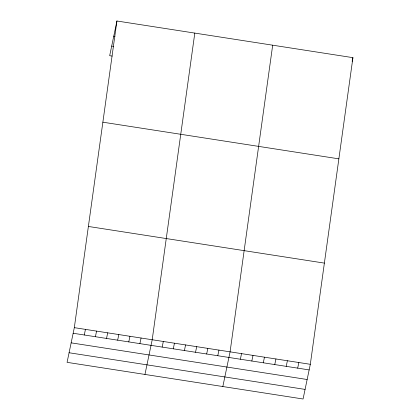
<?xml version="1.0" encoding="UTF-8"?>
<svg xmlns="http://www.w3.org/2000/svg" width="420" height="420" viewBox="0 0 420 420"><rect width="100%" height="100%" fill="white"/><g stroke="black" fill="none" stroke-linecap="round" stroke-linejoin="round"><path stroke-width="0.63" d="M74.324 327.653L116.928 21L352.926 57.655L310.317 364.308L303.072 399L67.074 362.344L74.324 327.653L310.317 364.308M194.806 33.096L152.203 339.749L144.953 374.441M272.685 45.192L230.081 351.844L222.831 386.536M116.928 21L109.683 55.692L112.156 56.081M84.278 334.987L85.449 329.38M95.403 336.714L96.574 331.107M106.528 338.441L107.698 332.834M117.653 340.174L118.823 334.562M128.777 341.901L129.948 336.294M139.902 343.628L141.073 338.021M162.157 347.083L163.328 341.476M173.282 348.81L174.452 343.203M184.406 350.537L185.577 344.93M195.531 352.27L196.702 346.657M206.656 353.997L207.827 348.385M217.781 355.724L218.957 350.117M240.371 359.231L241.542 353.624M251.832 361.011L253.003 355.404M263.298 362.791L264.469 357.184M274.759 364.57L275.93 358.964M286.219 366.35L287.395 360.743M352.144 61.394L352.926 57.655M297.685 368.135L298.856 362.523M113.752 36.209L114.991 36.398M111.689 46.095L113.542 46.384M102.868 122.194L338.867 158.849M88.384 226.459L324.382 263.109M73.148 333.26L309.146 369.915M71.143 342.856L307.141 379.512M69.08 352.748L305.078 389.403"/></g></svg>
